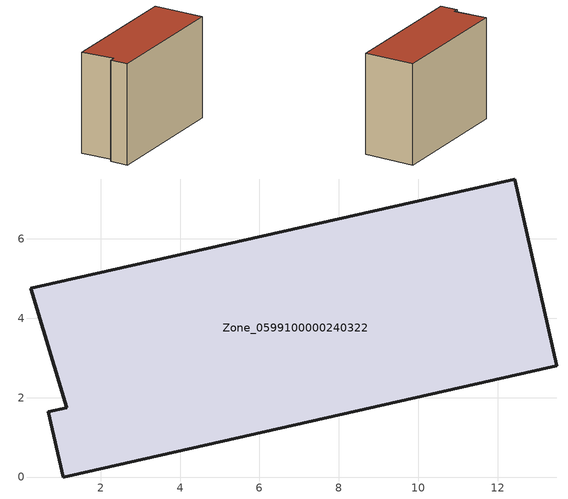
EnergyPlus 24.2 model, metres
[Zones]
Zone_0599100000240322
 floor ground (C_G): 0.24,4.75 12.43,7.51 13.49,2.8 1.05,0 0.68,1.64 1.14,1.75 z0
 wall outside (C_F): 13.49,2.8 12.43,7.51 0.24,4.75 1.14,1.75 0.68,1.64 1.05,0 13.49,2.8 z0:9.56
 roof outside (C_R): 12.43,7.51 0.24,4.75 1.14,1.75 0.68,1.64 1.05,0 13.49,2.8 z9.56
[BUILDING]
Pand.0599100000240322: North Axis=0; Terrain=City; Loads Convergence Tolerance Value=0.04; Temperature Convergence Tolerance Value=0.4; Solar Distribution=FullExterior; Maximum Number of Warmup Days=25; Minimum Number of Warmup Days=1
[Site:Location]
Rotterdam.The.Hague.AP_ZH_NLD Design_Conditions: Latitude=51.96; Longitude=4.45; Time Zone=1; Elevation=-4.5
[SITE:GROUNDTEMPERATURE:BUILDINGSURFACE]
18, 18, 18, 18, 18, 18, 18, 18, 18, 18, 18, 18
[MATERIAL] Thermal Absorptance=0.9; Solar Absorptance=0.7; Visible Absorptance=0.7
Name | Roughness | Thickness | Conductivity | Density | Specific Heat
G.TI.1946 | MediumSmooth | 0.15 | 1 | 540 | 1210
F.TI.1946 | Rough | 0.3 | 0.857143 | 1920 | 840
R.TI.1946 | MediumRough | 0.2 | 0.1 | 1500 | 1000
[CONSTRUCTION]
C_G: G.TI.1946
C_F: F.TI.1946
C_R: R.TI.1946
[ZONE]
Zone_0599100000240322: Type=1; Multiplier=1; Ceiling Height=Autocalculate; Volume=Autocalculate; Floor Area=autocalculate; Part of Total Floor Area=Yes
[ZONEINFILTRATION:DESIGNFLOWRATE]
Infil_Zone_0599100000240322: Zone or ZoneList or Space or SpaceList=Zone_0599100000240322; Schedule=AlwaysOn; Design Flow Rate Calculation Method=Flow/Area; Flow Rate per Floor Area=0.003; Constant Term Coefficient=1; Temperature Term Coefficient=0; Velocity Term Coefficient=0; Velocity Squared Term Coefficient=0
[HVACTEMPLATE:ZONE:IDEALLOADSAIRSYSTEM]
Zone_0599100000240322: Maximum Heating Supply Air Temperature=50; Minimum Cooling Supply Air Temperature=13; Maximum Heating Supply Air Humidity Ratio=0.0156; Minimum Cooling Supply Air Humidity Ratio=0.0077; Heating Limit=NoLimit; Cooling Limit=NoLimit; Dehumidification Control Type=ConstantSensibleHeatRatio; Cooling Sensible Heat Ratio=0.7; Dehumidification Setpoint=60; Humidification Control Type=None; Humidification Setpoint=30; Outdoor Air Method=None; Outdoor Air Flow Rate per Person=0.00944; Outdoor Air Flow Rate per Zone Floor Area=0; Outdoor Air Flow Rate per Zone=0; Demand Controlled Ventilation Type=None; Outdoor Air Economizer Type=NoEconomizer; Heat Recovery Type=None; Sensible Heat Recovery Effectiveness=0.7; Latent Heat Recovery Effectiveness=0.65
[ZONECONTROL:THERMOSTAT]
ThermostatControl_Zone_0599100000240322: Zone or ZoneList=Zone_0599100000240322; Control Type Schedule=DualSetpointControlType; Control 1=Thermostat_Zone_0599100000240322; Temperature Difference Between Cutout And Setpoint=0
[THERMOSTATSETPOINT:DUALSETPOINT]
Thermostat_Zone_0599100000240322: Heating Setpoint Temperature Schedule=HeatingSetpoint_Zone_0599100000240322; Cooling Setpoint Temperature Schedule=CoolingSetpoint_Zone_0599100000240322
[SCHEDULE:COMPACT]
HeatingSetpoint_Zone_0599100000240322: Through: 12/31, For: AllDays, Until: 24:00, 21
CoolingSetpoint_Zone_0599100000240322: Through: 12/31, For: AllDays, Until: 24:00, 24
DualSetpointControlType: Through: 12/31, For: AllDays, Until: 24:00, 4
AlwaysOn: Through: 12/31, For: AllDays, Until: 24:00, 1
